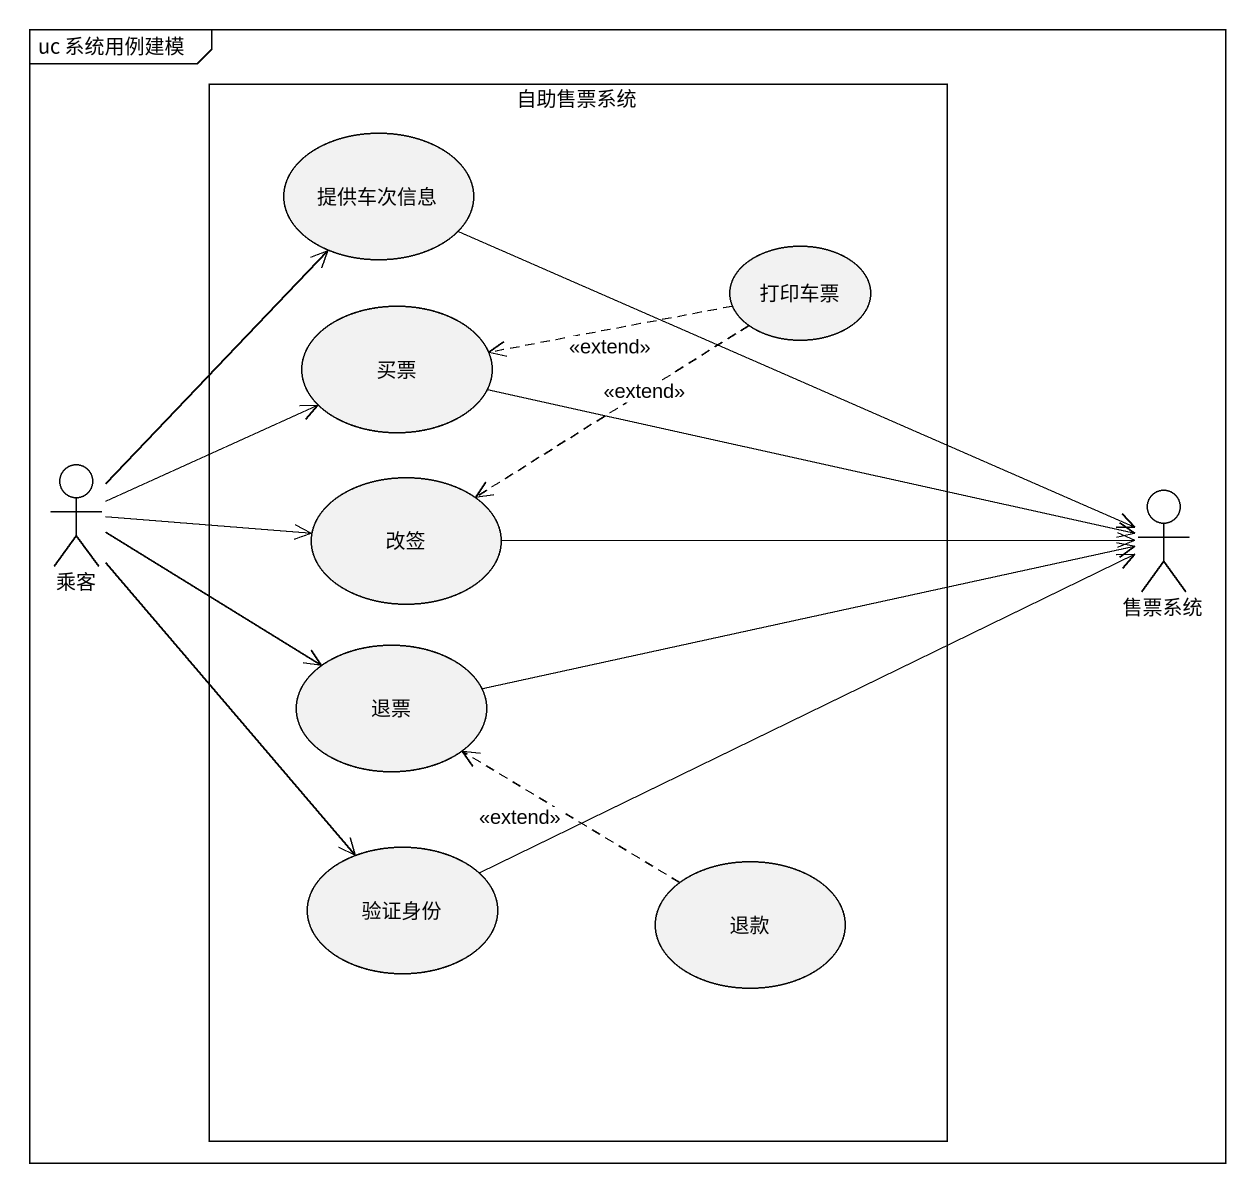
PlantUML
@startuml
mainframe uc 系统用例建模
rectangle 自助售票系统 {
  usecase 提供车次信息
  usecase 打印车票
  usecase 买票
  usecase 改签
  usecase 退票
  usecase 验证身份
  usecase 退款
}
actor 乘客
actor 售票系统
提供车次信息 -right-> 售票系统
打印车票 .left.> 买票 : <<extend>>
打印车票 ..> 改签 : <<extend>>
买票 -right-> 售票系统
乘客 -up-> 提供车次信息
乘客 -right-> 买票
乘客 -right-> 改签
乘客 -right-> 退票
乘客 --> 验证身份
改签 -right-> 售票系统
退票 -right-> 售票系统
验证身份 -right-> 售票系统
退款 .up.> 退票 : <<extend>>
@enduml
